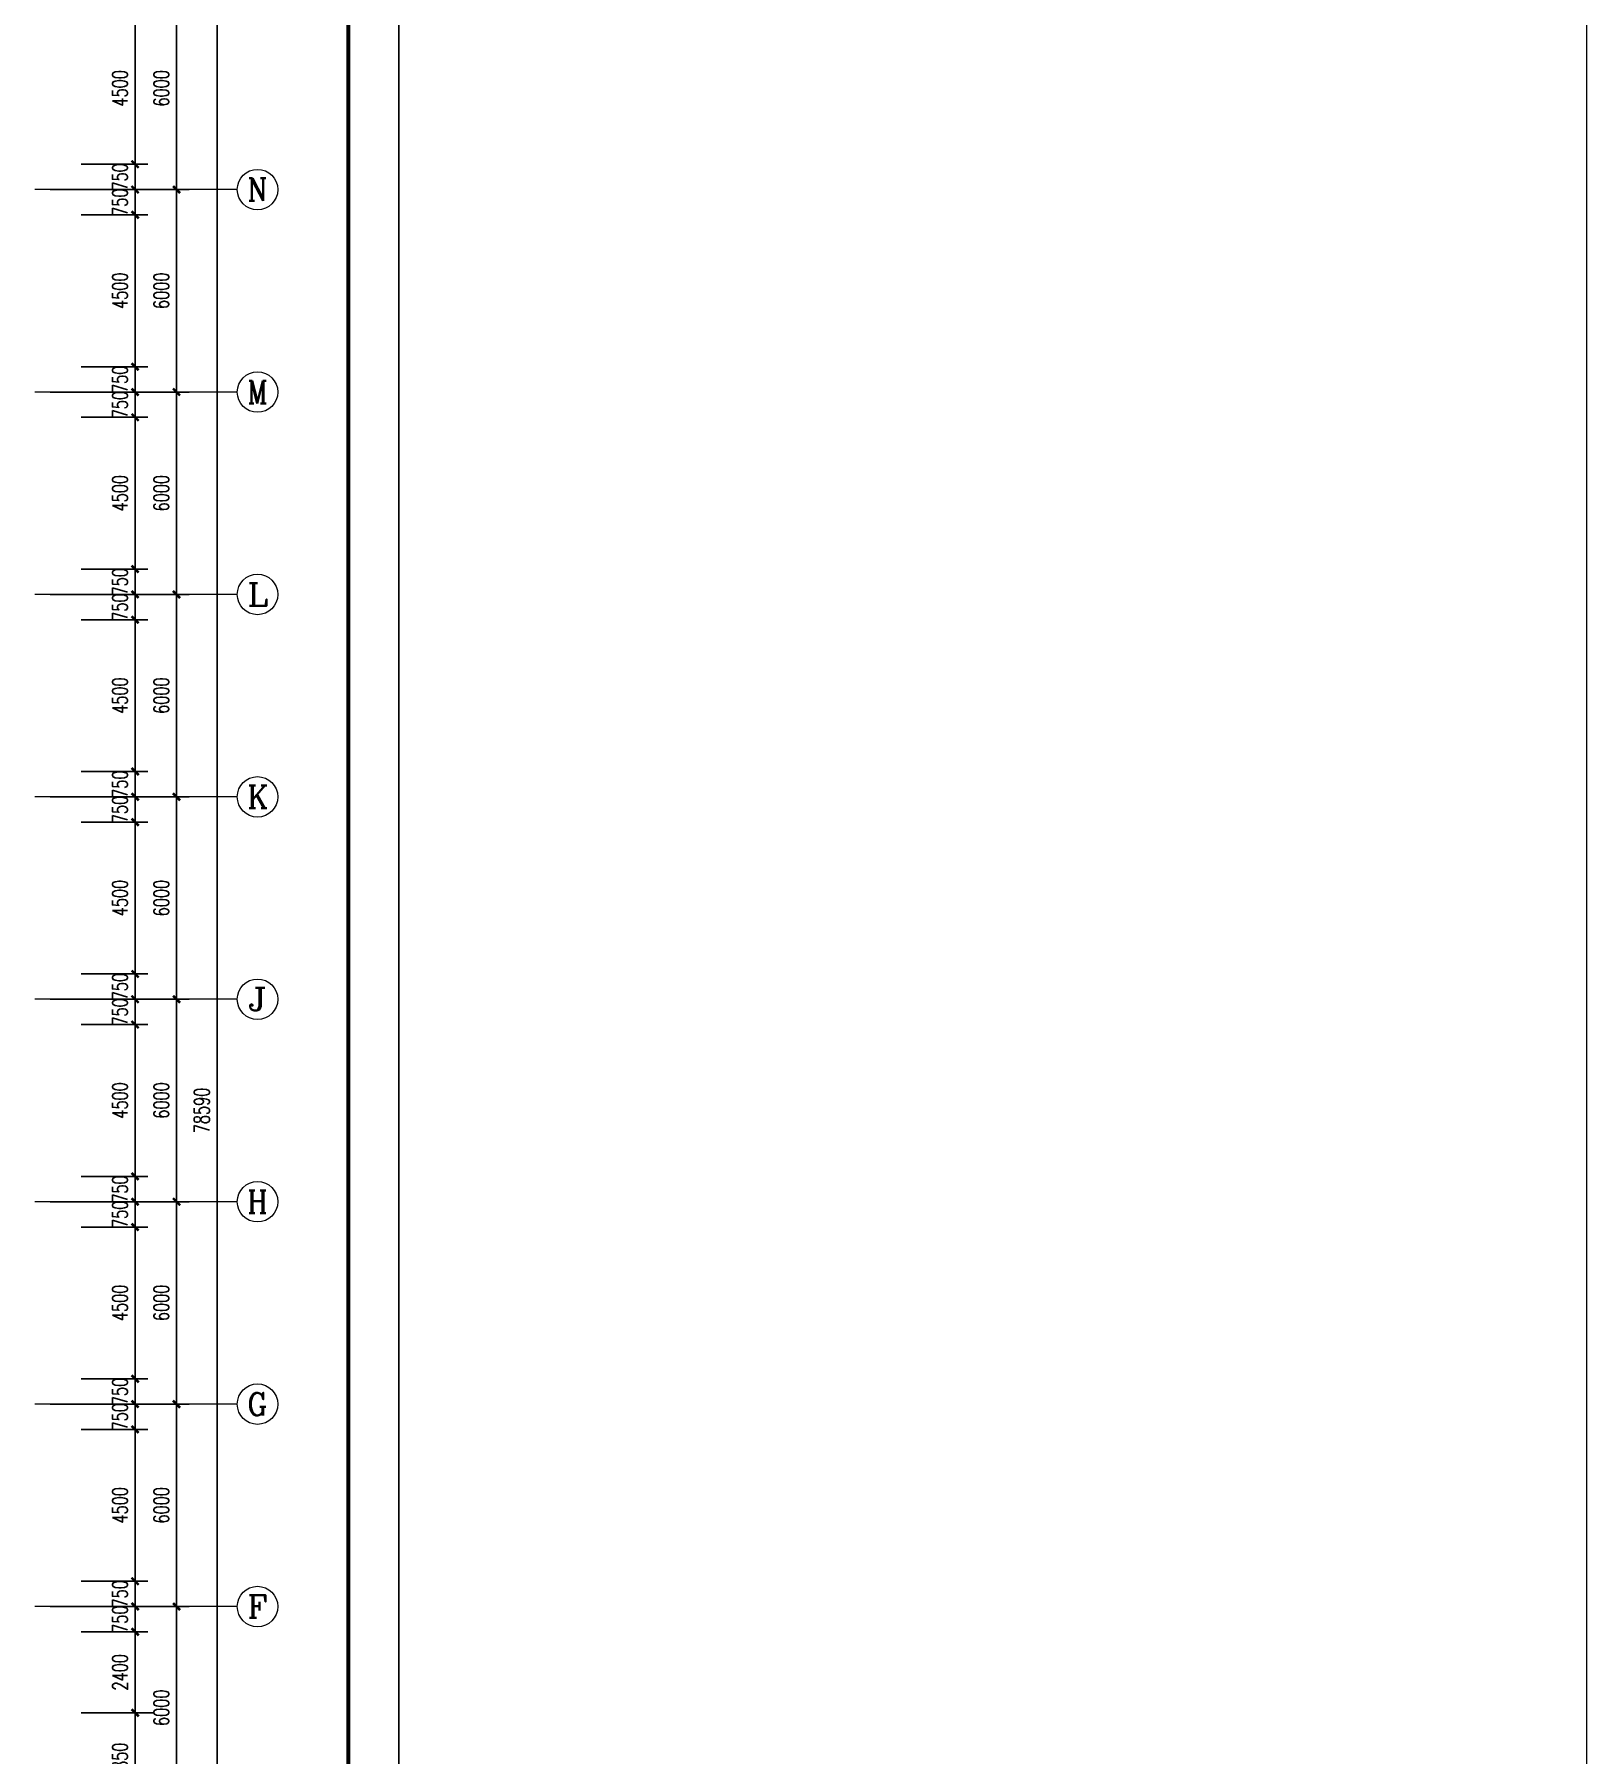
# Model space of a CAD drawing. Extents: x -220435 to 246757, y -381552 to -223577.
# Drawn here: x 200751 to 246757, y -329171 to -278183 of the extents above; entities that cross this region are included whole.
import ezdxf
from ezdxf.enums import TextEntityAlignment as Align

# ---------------------------------------------------------------- set-up
doc = ezdxf.new("R2010")
doc.units = 0
doc.header["$LTSCALE"] = 1500
doc.header["$MEASUREMENT"] = 0
doc.layers.get('0').update_dxf_attribs({"linetype": 'CONTINUOUS'})
doc.layers.get('DEFPOINTS').update_dxf_attribs({"linetype": 'CONTINUOUS'})
doc.layers.add('AXIS', color=7, linetype='CONTINUOUS')
doc.layers.add('AXIS_TEXT', color=7, linetype='CONTINUOUS')
doc.layers.add('PUB_DIM', color=7, linetype='CONTINUOUS', lineweight=0)
doc.layers.add('我的', color=7, linetype='CONTINUOUS', lineweight=0)
doc.styles.add('COMPLEX', font='COMPLEX')
doc.styles.add('DIM_FONT', font='TXT.shx', dxfattribs={"width": 0.7})
doc.dimstyles.new('DIMN150', dxfattribs={"dimscale": 1.5, "dimtxt": 300, "dimasz": 1, "dimexe": 250, "dimexo": 300, "dimgap": 150, "dimtad": 1, "dimdec": 0, "dimzin": 0, "dimdsep": 46, "dimtxsty": 'DIM_FONT', "dimblk": '_DIMX', "dimcen": 0.09, "dimclrt": 7, "dimadec": 0, "dimazin": 0, "dimtfac": 1, "dimtdec": 0, "dimtix": 1, "dimtmove": 2, "dimatfit": 3, "dimldrblk": '_DIMX', "dimfxl": 1, "dimtolj": 1, "dimtzin": 0, "dimarcsym": 0})

# ---------------------------------------------------------------- blocks, each defined once
blk = doc.blocks.new('_DIMX')
blk.add_line((-150, 0), (150, 0))
at = {"const_width": 50}
blk.add_lwpolyline([(-70, -70), (70, 70)], dxfattribs=at)
blk = doc.blocks.new('*D383')
at = {"layer": 'DEFPOINTS', "color": 0, "lineweight": 20}
for p in [(201687, -307533), (203736, -307533), (201687, -312033)]:
    blk.add_point(p, dxfattribs=at)
at = {"layer": 'PUB_DIM', "color": 0, "lineweight": -2}
for p, q in [((202137, -307533), (204111, -307533)), ((203736, -312032), (203736, -307535)), ((202137, -312033), (204111, -312033))]:
    blk.add_line(p, q, dxfattribs=at)
at = {"layer": 'PUB_DIM', "color": 0, "lineweight": -2, "xscale": 1.5, "yscale": 1.5, "zscale": 1.5}
for p, rotation in [((203736, -307533), 90), ((203736, -312033), 270)]:
    blk.add_blockref('_DIMX', p, dxfattribs=dict(at, rotation=rotation))
at = {"layer": 'PUB_DIM', "color": 7, "insert": (203286, -309783), "char_height": 450, "attachment_point": 5, "rotation": 90, "style": 'DIM_FONT'}
blk.add_mtext('\\A1;4500', dxfattribs=at)
blk = doc.blocks.new('*D387')
at = {"layer": 'DEFPOINTS', "color": 0, "lineweight": 20}
for p in [(200764, -306783), (200764, -312783), (204964, -312783)]:
    blk.add_point(p, dxfattribs=at)
at = {"layer": 'PUB_DIM', "color": 0, "lineweight": -2}
for p, q in [((201214, -306783), (205339, -306783)), ((204964, -306785), (204964, -312782)), ((201214, -312783), (205339, -312783))]:
    blk.add_line(p, q, dxfattribs=at)
at = {"layer": 'PUB_DIM', "color": 0, "lineweight": -2, "xscale": 1.5, "yscale": 1.5, "zscale": 1.5}
for p, rotation in [((204964, -306783), 90), ((204964, -312783), 270)]:
    blk.add_blockref('_DIMX', p, dxfattribs=dict(at, rotation=rotation))
at = {"layer": 'PUB_DIM', "color": 7, "insert": (204514, -309783), "char_height": 450, "attachment_point": 5, "rotation": 90, "style": 'DIM_FONT'}
blk.add_mtext('\\A1;6000', dxfattribs=at)
blk = doc.blocks.new('*D388')
at = {"layer": 'DEFPOINTS', "color": 0, "lineweight": 20}
for p in [(200764, -270783), (200764, -349373), (206164, -349373)]:
    blk.add_point(p, dxfattribs=at)
at = {"layer": 'PUB_DIM', "color": 0, "lineweight": -2}
for p, q in [((201214, -270783), (206539, -270783)), ((206164, -270785), (206164, -349372)), ((201214, -349373), (206539, -349373))]:
    blk.add_line(p, q, dxfattribs=at)
at = {"layer": 'PUB_DIM', "color": 0, "lineweight": -2, "xscale": 1.5, "yscale": 1.5, "zscale": 1.5}
for p, rotation in [((206164, -270783), 90), ((206164, -349373), 270)]:
    blk.add_blockref('_DIMX', p, dxfattribs=dict(at, rotation=rotation))
at = {"layer": 'PUB_DIM', "color": 7, "insert": (205714, -310078), "char_height": 450, "attachment_point": 5, "rotation": 90, "style": 'DIM_FONT'}
blk.add_mtext('\\A1;78590', dxfattribs=at)
blk = doc.blocks.new('*D637')
at = {"layer": 'DEFPOINTS', "color": 0, "lineweight": 20}
for p in [(201687, -312033), (203736, -312033), (201687, -312783)]:
    blk.add_point(p, dxfattribs=at)
at = {"layer": 'PUB_DIM', "color": 0, "lineweight": -2}
for p, q in [((202137, -312033), (204111, -312033)), ((203736, -312032), (203736, -312030)), ((203736, -312783), (203736, -312033)), ((202137, -312783), (204111, -312783)), ((203736, -312785), (203736, -312786))]:
    blk.add_line(p, q, dxfattribs=at)
at = {"layer": 'PUB_DIM', "color": 0, "lineweight": -2, "xscale": 1.5, "yscale": 1.5, "zscale": 1.5}
for p, rotation in [((203736, -312033), 270), ((203736, -312783), 90)]:
    blk.add_blockref('_DIMX', p, dxfattribs=dict(at, rotation=rotation))
at = {"layer": 'PUB_DIM', "color": 7, "insert": (203286, -312408), "char_height": 450, "attachment_point": 5, "rotation": 90, "style": 'DIM_FONT'}
blk.add_mtext('\\A1;750', dxfattribs=at)
blk = doc.blocks.new('*D638')
at = {"layer": 'DEFPOINTS', "color": 0, "lineweight": 20}
for p in [(201687, -318033), (203736, -318033), (201687, -318783)]:
    blk.add_point(p, dxfattribs=at)
at = {"layer": 'PUB_DIM', "color": 0, "lineweight": -2}
for p, q in [((202137, -318033), (204111, -318033)), ((203736, -318032), (203736, -318030)), ((203736, -318783), (203736, -318033)), ((202137, -318783), (204111, -318783)), ((203736, -318785), (203736, -318786))]:
    blk.add_line(p, q, dxfattribs=at)
at = {"layer": 'PUB_DIM', "color": 0, "lineweight": -2, "xscale": 1.5, "yscale": 1.5, "zscale": 1.5}
for p, rotation in [((203736, -318033), 270), ((203736, -318783), 90)]:
    blk.add_blockref('_DIMX', p, dxfattribs=dict(at, rotation=rotation))
at = {"layer": 'PUB_DIM', "color": 7, "insert": (203286, -318408), "char_height": 450, "attachment_point": 5, "rotation": 90, "style": 'DIM_FONT'}
blk.add_mtext('\\A1;750', dxfattribs=at)
blk = doc.blocks.new('*D639')
at = {"layer": 'DEFPOINTS', "color": 0, "lineweight": 20}
for p in [(201687, -324033), (203736, -324033), (201687, -324783)]:
    blk.add_point(p, dxfattribs=at)
at = {"layer": 'PUB_DIM', "color": 0, "lineweight": -2}
for p, q in [((202137, -324033), (204111, -324033)), ((203736, -324032), (203736, -324030)), ((203736, -324783), (203736, -324033)), ((202137, -324783), (204111, -324783)), ((203736, -324785), (203736, -324786))]:
    blk.add_line(p, q, dxfattribs=at)
at = {"layer": 'PUB_DIM', "color": 0, "lineweight": -2, "xscale": 1.5, "yscale": 1.5, "zscale": 1.5}
for p, rotation in [((203736, -324033), 270), ((203736, -324783), 90)]:
    blk.add_blockref('_DIMX', p, dxfattribs=dict(at, rotation=rotation))
at = {"layer": 'PUB_DIM', "color": 7, "insert": (203286, -324408), "char_height": 450, "attachment_point": 5, "rotation": 90, "style": 'DIM_FONT'}
blk.add_mtext('\\A1;750', dxfattribs=at)
blk = doc.blocks.new('*D640')
at = {"layer": 'DEFPOINTS', "color": 0, "lineweight": 20}
for p in [(201687, -312783), (203736, -312783), (201687, -313533)]:
    blk.add_point(p, dxfattribs=at)
at = {"layer": 'PUB_DIM', "color": 0, "lineweight": -2}
for p, q in [((202137, -312783), (204111, -312783)), ((203736, -312782), (203736, -312780)), ((203736, -313533), (203736, -312783)), ((202137, -313533), (204111, -313533)), ((203736, -313535), (203736, -313536))]:
    blk.add_line(p, q, dxfattribs=at)
at = {"layer": 'PUB_DIM', "color": 0, "lineweight": -2, "xscale": 1.5, "yscale": 1.5, "zscale": 1.5}
for p, rotation in [((203736, -312783), 270), ((203736, -313533), 90)]:
    blk.add_blockref('_DIMX', p, dxfattribs=dict(at, rotation=rotation))
at = {"layer": 'PUB_DIM', "color": 7, "insert": (203286, -313158), "char_height": 450, "attachment_point": 5, "rotation": 90, "style": 'DIM_FONT'}
blk.add_mtext('\\A1;750', dxfattribs=at)
blk = doc.blocks.new('*D641')
at = {"layer": 'DEFPOINTS', "color": 0, "lineweight": 20}
for p in [(201687, -313533), (203736, -313533), (201687, -318033)]:
    blk.add_point(p, dxfattribs=at)
at = {"layer": 'PUB_DIM', "color": 0, "lineweight": -2}
for p, q in [((202137, -313533), (204111, -313533)), ((203736, -318032), (203736, -313535)), ((202137, -318033), (204111, -318033))]:
    blk.add_line(p, q, dxfattribs=at)
at = {"layer": 'PUB_DIM', "color": 0, "lineweight": -2, "xscale": 1.5, "yscale": 1.5, "zscale": 1.5}
for p, rotation in [((203736, -313533), 90), ((203736, -318033), 270)]:
    blk.add_blockref('_DIMX', p, dxfattribs=dict(at, rotation=rotation))
at = {"layer": 'PUB_DIM', "color": 7, "insert": (203286, -315783), "char_height": 450, "attachment_point": 5, "rotation": 90, "style": 'DIM_FONT'}
blk.add_mtext('\\A1;4500', dxfattribs=at)
blk = doc.blocks.new('*D642')
at = {"layer": 'DEFPOINTS', "color": 0, "lineweight": 20}
for p in [(201687, -318783), (203736, -318783), (201687, -319533)]:
    blk.add_point(p, dxfattribs=at)
at = {"layer": 'PUB_DIM', "color": 0, "lineweight": -2}
for p, q in [((202137, -318783), (204111, -318783)), ((203736, -318782), (203736, -318780)), ((203736, -319533), (203736, -318783)), ((202137, -319533), (204111, -319533)), ((203736, -319535), (203736, -319536))]:
    blk.add_line(p, q, dxfattribs=at)
at = {"layer": 'PUB_DIM', "color": 0, "lineweight": -2, "xscale": 1.5, "yscale": 1.5, "zscale": 1.5}
for p, rotation in [((203736, -318783), 270), ((203736, -319533), 90)]:
    blk.add_blockref('_DIMX', p, dxfattribs=dict(at, rotation=rotation))
at = {"layer": 'PUB_DIM', "color": 7, "insert": (203286, -319158), "char_height": 450, "attachment_point": 5, "rotation": 90, "style": 'DIM_FONT'}
blk.add_mtext('\\A1;750', dxfattribs=at)
blk = doc.blocks.new('*D643')
at = {"layer": 'DEFPOINTS', "color": 0, "lineweight": 20}
for p in [(201687, -319533), (203736, -319533), (201687, -324033)]:
    blk.add_point(p, dxfattribs=at)
at = {"layer": 'PUB_DIM', "color": 0, "lineweight": -2}
for p, q in [((202137, -319533), (204111, -319533)), ((203736, -324032), (203736, -319535)), ((202137, -324033), (204111, -324033))]:
    blk.add_line(p, q, dxfattribs=at)
at = {"layer": 'PUB_DIM', "color": 0, "lineweight": -2, "xscale": 1.5, "yscale": 1.5, "zscale": 1.5}
for p, rotation in [((203736, -319533), 90), ((203736, -324033), 270)]:
    blk.add_blockref('_DIMX', p, dxfattribs=dict(at, rotation=rotation))
at = {"layer": 'PUB_DIM', "color": 7, "insert": (203286, -321783), "char_height": 450, "attachment_point": 5, "rotation": 90, "style": 'DIM_FONT'}
blk.add_mtext('\\A1;4500', dxfattribs=at)
blk = doc.blocks.new('*D644')
at = {"layer": 'DEFPOINTS', "color": 0, "lineweight": 20}
for p in [(201687, -324783), (203736, -324783), (201687, -325533)]:
    blk.add_point(p, dxfattribs=at)
at = {"layer": 'PUB_DIM', "color": 0, "lineweight": -2}
for p, q in [((202137, -324783), (204111, -324783)), ((203736, -324782), (203736, -324780)), ((203736, -325533), (203736, -324783)), ((202137, -325533), (204111, -325533)), ((203736, -325535), (203736, -325536))]:
    blk.add_line(p, q, dxfattribs=at)
at = {"layer": 'PUB_DIM', "color": 0, "lineweight": -2, "xscale": 1.5, "yscale": 1.5, "zscale": 1.5}
for p, rotation in [((203736, -324783), 270), ((203736, -325533), 90)]:
    blk.add_blockref('_DIMX', p, dxfattribs=dict(at, rotation=rotation))
at = {"layer": 'PUB_DIM', "color": 7, "insert": (203286, -325158), "char_height": 450, "attachment_point": 5, "rotation": 90, "style": 'DIM_FONT'}
blk.add_mtext('\\A1;750', dxfattribs=at)
blk = doc.blocks.new('*D645')
at = {"layer": 'DEFPOINTS', "color": 0, "lineweight": 20}
for p in [(201687, -325533), (203736, -325533), (201687, -327933)]:
    blk.add_point(p, dxfattribs=at)
at = {"layer": 'PUB_DIM', "color": 0, "lineweight": -2}
for p, q in [((202137, -325533), (204111, -325533)), ((203736, -327932), (203736, -325535)), ((202137, -327933), (204111, -327933))]:
    blk.add_line(p, q, dxfattribs=at)
at = {"layer": 'PUB_DIM', "color": 0, "lineweight": -2, "xscale": 1.5, "yscale": 1.5, "zscale": 1.5}
for p, rotation in [((203736, -325533), 90), ((203736, -327933), 270)]:
    blk.add_blockref('_DIMX', p, dxfattribs=dict(at, rotation=rotation))
at = {"layer": 'PUB_DIM', "color": 7, "insert": (203286, -326733), "char_height": 450, "attachment_point": 5, "rotation": 90, "style": 'DIM_FONT'}
blk.add_mtext('\\A1;2400', dxfattribs=at)
blk = doc.blocks.new('*D650')
at = {"layer": 'DEFPOINTS', "color": 0, "lineweight": 20}
for p in [(200764, -318783), (200764, -324783), (204964, -324783)]:
    blk.add_point(p, dxfattribs=at)
at = {"layer": 'PUB_DIM', "color": 0, "lineweight": -2}
for p, q in [((201214, -318783), (205339, -318783)), ((204964, -318785), (204964, -324782)), ((201214, -324783), (205339, -324783))]:
    blk.add_line(p, q, dxfattribs=at)
at = {"layer": 'PUB_DIM', "color": 0, "lineweight": -2, "xscale": 1.5, "yscale": 1.5, "zscale": 1.5}
for p, rotation in [((204964, -318783), 90), ((204964, -324783), 270)]:
    blk.add_blockref('_DIMX', p, dxfattribs=dict(at, rotation=rotation))
at = {"layer": 'PUB_DIM', "color": 7, "insert": (204514, -321783), "char_height": 450, "attachment_point": 5, "rotation": 90, "style": 'DIM_FONT'}
blk.add_mtext('\\A1;6000', dxfattribs=at)
blk = doc.blocks.new('*D651')
at = {"layer": 'DEFPOINTS', "color": 0, "lineweight": 20}
for p in [(200764, -312783), (200764, -318783), (204964, -318783)]:
    blk.add_point(p, dxfattribs=at)
at = {"layer": 'PUB_DIM', "color": 0, "lineweight": -2}
for p, q in [((201214, -312783), (205339, -312783)), ((204964, -312785), (204964, -318782)), ((201214, -318783), (205339, -318783))]:
    blk.add_line(p, q, dxfattribs=at)
at = {"layer": 'PUB_DIM', "color": 0, "lineweight": -2, "xscale": 1.5, "yscale": 1.5, "zscale": 1.5}
for p, rotation in [((204964, -312783), 90), ((204964, -318783), 270)]:
    blk.add_blockref('_DIMX', p, dxfattribs=dict(at, rotation=rotation))
at = {"layer": 'PUB_DIM', "color": 7, "insert": (204514, -315783), "char_height": 450, "attachment_point": 5, "rotation": 90, "style": 'DIM_FONT'}
blk.add_mtext('\\A1;6000', dxfattribs=at)
blk = doc.blocks.new('*D657')
at = {"layer": 'DEFPOINTS', "color": 0, "lineweight": 20}
for p in [(200764, -324783), (200764, -330783), (204964, -330783)]:
    blk.add_point(p, dxfattribs=at)
at = {"layer": 'PUB_DIM', "color": 0, "lineweight": -2}
for p, q in [((201214, -324783), (205339, -324783)), ((204964, -324785), (204964, -330782)), ((201214, -330783), (205339, -330783))]:
    blk.add_line(p, q, dxfattribs=at)
at = {"layer": 'PUB_DIM', "color": 0, "lineweight": -2, "xscale": 1.5, "yscale": 1.5, "zscale": 1.5}
for p, rotation in [((204964, -324783), 90), ((204964, -330783), 270)]:
    blk.add_blockref('_DIMX', p, dxfattribs=dict(at, rotation=rotation))
at = {"layer": 'PUB_DIM', "color": 7, "insert": (204514, -327783), "char_height": 450, "attachment_point": 5, "rotation": 90, "style": 'DIM_FONT'}
blk.add_mtext('\\A1;6000', dxfattribs=at)
blk = doc.blocks.new('*D658')
at = {"layer": 'DEFPOINTS', "color": 0, "lineweight": 20}
for p in [(204736, -327932), (203736, -330782), (204736, -330782)]:
    blk.add_point(p, dxfattribs=at)
at = {"layer": 'PUB_DIM', "color": 0, "lineweight": -2}
for p, q in [((204286, -327932), (203361, -327932)), ((203736, -327933), (203736, -330780)), ((204286, -330782), (203361, -330782))]:
    blk.add_line(p, q, dxfattribs=at)
at = {"layer": 'PUB_DIM', "color": 0, "lineweight": -2, "xscale": 1.5, "yscale": 1.5, "zscale": 1.5}
for p, rotation in [((203736, -327932), 90), ((203736, -330782), 270)]:
    blk.add_blockref('_DIMX', p, dxfattribs=dict(at, rotation=rotation))
at = {"layer": 'PUB_DIM', "color": 7, "insert": (203286, -329357), "char_height": 450, "attachment_point": 5, "rotation": 90, "style": 'DIM_FONT'}
blk.add_mtext('\\A1;2850', dxfattribs=at)
blk = doc.blocks.new('_AXISO')
blk.add_circle((0, 0), 0.5)
at = {"layer": 'AXIS_TEXT', "style": 'COMPLEX', "width": 1.041667}
blk.add_attdef('A', text='', height=0.56, dxfattribs=at).set_placement((-0.25, -0.28), (0.25, -0.28), align=Align.FIT)
blk = doc.blocks.new('*D745')
at = {"layer": 'DEFPOINTS', "color": 0, "lineweight": 20}
for p in [(201687, -282033), (203736, -282033), (201687, -282783)]:
    blk.add_point(p, dxfattribs=at)
at = {"layer": 'PUB_DIM', "color": 0, "lineweight": -2}
for p, q in [((202137, -282033), (204111, -282033)), ((203736, -282032), (203736, -282030)), ((203736, -282783), (203736, -282033)), ((202137, -282783), (204111, -282783)), ((203736, -282785), (203736, -282786))]:
    blk.add_line(p, q, dxfattribs=at)
at = {"layer": 'PUB_DIM', "color": 0, "lineweight": -2, "xscale": 1.5, "yscale": 1.5, "zscale": 1.5}
for p, rotation in [((203736, -282033), 270), ((203736, -282783), 90)]:
    blk.add_blockref('_DIMX', p, dxfattribs=dict(at, rotation=rotation))
at = {"layer": 'PUB_DIM', "color": 7, "insert": (203286, -282408), "char_height": 450, "attachment_point": 5, "rotation": 90, "style": 'DIM_FONT'}
blk.add_mtext('\\A1;750', dxfattribs=at)
blk = doc.blocks.new('*D746')
at = {"layer": 'DEFPOINTS', "color": 0, "lineweight": 20}
for p in [(201687, -288033), (203736, -288033), (201687, -288783)]:
    blk.add_point(p, dxfattribs=at)
at = {"layer": 'PUB_DIM', "color": 0, "lineweight": -2}
for p, q in [((202137, -288033), (204111, -288033)), ((203736, -288032), (203736, -288030)), ((203736, -288783), (203736, -288033)), ((202137, -288783), (204111, -288783)), ((203736, -288785), (203736, -288786))]:
    blk.add_line(p, q, dxfattribs=at)
at = {"layer": 'PUB_DIM', "color": 0, "lineweight": -2, "xscale": 1.5, "yscale": 1.5, "zscale": 1.5}
for p, rotation in [((203736, -288033), 270), ((203736, -288783), 90)]:
    blk.add_blockref('_DIMX', p, dxfattribs=dict(at, rotation=rotation))
at = {"layer": 'PUB_DIM', "color": 7, "insert": (203286, -288408), "char_height": 450, "attachment_point": 5, "rotation": 90, "style": 'DIM_FONT'}
blk.add_mtext('\\A1;750', dxfattribs=at)
blk = doc.blocks.new('*D747')
at = {"layer": 'DEFPOINTS', "color": 0, "lineweight": 20}
for p in [(201687, -294033), (203736, -294033), (201687, -294783)]:
    blk.add_point(p, dxfattribs=at)
at = {"layer": 'PUB_DIM', "color": 0, "lineweight": -2}
for p, q in [((202137, -294033), (204111, -294033)), ((203736, -294032), (203736, -294030)), ((203736, -294783), (203736, -294033)), ((202137, -294783), (204111, -294783)), ((203736, -294785), (203736, -294786))]:
    blk.add_line(p, q, dxfattribs=at)
at = {"layer": 'PUB_DIM', "color": 0, "lineweight": -2, "xscale": 1.5, "yscale": 1.5, "zscale": 1.5}
for p, rotation in [((203736, -294033), 270), ((203736, -294783), 90)]:
    blk.add_blockref('_DIMX', p, dxfattribs=dict(at, rotation=rotation))
at = {"layer": 'PUB_DIM', "color": 7, "insert": (203286, -294408), "char_height": 450, "attachment_point": 5, "rotation": 90, "style": 'DIM_FONT'}
blk.add_mtext('\\A1;750', dxfattribs=at)
blk = doc.blocks.new('*D748')
at = {"layer": 'DEFPOINTS', "color": 0, "lineweight": 20}
for p in [(201687, -300033), (203736, -300033), (201687, -300783)]:
    blk.add_point(p, dxfattribs=at)
at = {"layer": 'PUB_DIM', "color": 0, "lineweight": -2}
for p, q in [((202137, -300033), (204111, -300033)), ((203736, -300032), (203736, -300030)), ((203736, -300783), (203736, -300033)), ((202137, -300783), (204111, -300783)), ((203736, -300785), (203736, -300786))]:
    blk.add_line(p, q, dxfattribs=at)
at = {"layer": 'PUB_DIM', "color": 0, "lineweight": -2, "xscale": 1.5, "yscale": 1.5, "zscale": 1.5}
for p, rotation in [((203736, -300033), 270), ((203736, -300783), 90)]:
    blk.add_blockref('_DIMX', p, dxfattribs=dict(at, rotation=rotation))
at = {"layer": 'PUB_DIM', "color": 7, "insert": (203286, -300408), "char_height": 450, "attachment_point": 5, "rotation": 90, "style": 'DIM_FONT'}
blk.add_mtext('\\A1;750', dxfattribs=at)
blk = doc.blocks.new('*D749')
at = {"layer": 'DEFPOINTS', "color": 0, "lineweight": 20}
for p in [(201687, -306033), (203736, -306033), (201687, -306783)]:
    blk.add_point(p, dxfattribs=at)
at = {"layer": 'PUB_DIM', "color": 0, "lineweight": -2}
for p, q in [((202137, -306033), (204111, -306033)), ((203736, -306032), (203736, -306030)), ((203736, -306783), (203736, -306033)), ((202137, -306783), (204111, -306783)), ((203736, -306785), (203736, -306786))]:
    blk.add_line(p, q, dxfattribs=at)
at = {"layer": 'PUB_DIM', "color": 0, "lineweight": -2, "xscale": 1.5, "yscale": 1.5, "zscale": 1.5}
for p, rotation in [((203736, -306033), 270), ((203736, -306783), 90)]:
    blk.add_blockref('_DIMX', p, dxfattribs=dict(at, rotation=rotation))
at = {"layer": 'PUB_DIM', "color": 7, "insert": (203286, -306408), "char_height": 450, "attachment_point": 5, "rotation": 90, "style": 'DIM_FONT'}
blk.add_mtext('\\A1;750', dxfattribs=at)
blk = doc.blocks.new('*D752')
at = {"layer": 'DEFPOINTS', "color": 0, "lineweight": 20}
for p in [(201687, -277533), (203736, -277533), (201687, -282033)]:
    blk.add_point(p, dxfattribs=at)
at = {"layer": 'PUB_DIM', "color": 0, "lineweight": -2}
for p, q in [((202137, -277533), (204111, -277533)), ((203736, -282032), (203736, -277535)), ((202137, -282033), (204111, -282033))]:
    blk.add_line(p, q, dxfattribs=at)
at = {"layer": 'PUB_DIM', "color": 0, "lineweight": -2, "xscale": 1.5, "yscale": 1.5, "zscale": 1.5}
for p, rotation in [((203736, -277533), 90), ((203736, -282033), 270)]:
    blk.add_blockref('_DIMX', p, dxfattribs=dict(at, rotation=rotation))
at = {"layer": 'PUB_DIM', "color": 7, "insert": (203286, -279783), "char_height": 450, "attachment_point": 5, "rotation": 90, "style": 'DIM_FONT'}
blk.add_mtext('\\A1;4500', dxfattribs=at)
blk = doc.blocks.new('*D753')
at = {"layer": 'DEFPOINTS', "color": 0, "lineweight": 20}
for p in [(201687, -282783), (203736, -282783), (201687, -283533)]:
    blk.add_point(p, dxfattribs=at)
at = {"layer": 'PUB_DIM', "color": 0, "lineweight": -2}
for p, q in [((202137, -282783), (204111, -282783)), ((203736, -282782), (203736, -282780)), ((203736, -283533), (203736, -282783)), ((202137, -283533), (204111, -283533)), ((203736, -283535), (203736, -283536))]:
    blk.add_line(p, q, dxfattribs=at)
at = {"layer": 'PUB_DIM', "color": 0, "lineweight": -2, "xscale": 1.5, "yscale": 1.5, "zscale": 1.5}
for p, rotation in [((203736, -282783), 270), ((203736, -283533), 90)]:
    blk.add_blockref('_DIMX', p, dxfattribs=dict(at, rotation=rotation))
at = {"layer": 'PUB_DIM', "color": 7, "insert": (203286, -283158), "char_height": 450, "attachment_point": 5, "rotation": 90, "style": 'DIM_FONT'}
blk.add_mtext('\\A1;750', dxfattribs=at)
blk = doc.blocks.new('*D754')
at = {"layer": 'DEFPOINTS', "color": 0, "lineweight": 20}
for p in [(201687, -283533), (203736, -283533), (201687, -288033)]:
    blk.add_point(p, dxfattribs=at)
at = {"layer": 'PUB_DIM', "color": 0, "lineweight": -2}
for p, q in [((202137, -283533), (204111, -283533)), ((203736, -288032), (203736, -283535)), ((202137, -288033), (204111, -288033))]:
    blk.add_line(p, q, dxfattribs=at)
at = {"layer": 'PUB_DIM', "color": 0, "lineweight": -2, "xscale": 1.5, "yscale": 1.5, "zscale": 1.5}
for p, rotation in [((203736, -283533), 90), ((203736, -288033), 270)]:
    blk.add_blockref('_DIMX', p, dxfattribs=dict(at, rotation=rotation))
at = {"layer": 'PUB_DIM', "color": 7, "insert": (203286, -285783), "char_height": 450, "attachment_point": 5, "rotation": 90, "style": 'DIM_FONT'}
blk.add_mtext('\\A1;4500', dxfattribs=at)
blk = doc.blocks.new('*D755')
at = {"layer": 'DEFPOINTS', "color": 0, "lineweight": 20}
for p in [(201687, -288783), (203736, -288783), (201687, -289533)]:
    blk.add_point(p, dxfattribs=at)
at = {"layer": 'PUB_DIM', "color": 0, "lineweight": -2}
for p, q in [((202137, -288783), (204111, -288783)), ((203736, -288782), (203736, -288780)), ((203736, -289533), (203736, -288783)), ((202137, -289533), (204111, -289533)), ((203736, -289535), (203736, -289536))]:
    blk.add_line(p, q, dxfattribs=at)
at = {"layer": 'PUB_DIM', "color": 0, "lineweight": -2, "xscale": 1.5, "yscale": 1.5, "zscale": 1.5}
for p, rotation in [((203736, -288783), 270), ((203736, -289533), 90)]:
    blk.add_blockref('_DIMX', p, dxfattribs=dict(at, rotation=rotation))
at = {"layer": 'PUB_DIM', "color": 7, "insert": (203286, -289158), "char_height": 450, "attachment_point": 5, "rotation": 90, "style": 'DIM_FONT'}
blk.add_mtext('\\A1;750', dxfattribs=at)
blk = doc.blocks.new('*D756')
at = {"layer": 'DEFPOINTS', "color": 0, "lineweight": 20}
for p in [(201687, -289533), (203736, -289533), (201687, -294033)]:
    blk.add_point(p, dxfattribs=at)
at = {"layer": 'PUB_DIM', "color": 0, "lineweight": -2}
for p, q in [((202137, -289533), (204111, -289533)), ((203736, -294032), (203736, -289535)), ((202137, -294033), (204111, -294033))]:
    blk.add_line(p, q, dxfattribs=at)
at = {"layer": 'PUB_DIM', "color": 0, "lineweight": -2, "xscale": 1.5, "yscale": 1.5, "zscale": 1.5}
for p, rotation in [((203736, -289533), 90), ((203736, -294033), 270)]:
    blk.add_blockref('_DIMX', p, dxfattribs=dict(at, rotation=rotation))
at = {"layer": 'PUB_DIM', "color": 7, "insert": (203286, -291783), "char_height": 450, "attachment_point": 5, "rotation": 90, "style": 'DIM_FONT'}
blk.add_mtext('\\A1;4500', dxfattribs=at)
blk = doc.blocks.new('*D757')
at = {"layer": 'DEFPOINTS', "color": 0, "lineweight": 20}
for p in [(201687, -294783), (203736, -294783), (201687, -295533)]:
    blk.add_point(p, dxfattribs=at)
at = {"layer": 'PUB_DIM', "color": 0, "lineweight": -2}
for p, q in [((202137, -294783), (204111, -294783)), ((203736, -294782), (203736, -294780)), ((203736, -295533), (203736, -294783)), ((202137, -295533), (204111, -295533)), ((203736, -295535), (203736, -295536))]:
    blk.add_line(p, q, dxfattribs=at)
at = {"layer": 'PUB_DIM', "color": 0, "lineweight": -2, "xscale": 1.5, "yscale": 1.5, "zscale": 1.5}
for p, rotation in [((203736, -294783), 270), ((203736, -295533), 90)]:
    blk.add_blockref('_DIMX', p, dxfattribs=dict(at, rotation=rotation))
at = {"layer": 'PUB_DIM', "color": 7, "insert": (203286, -295158), "char_height": 450, "attachment_point": 5, "rotation": 90, "style": 'DIM_FONT'}
blk.add_mtext('\\A1;750', dxfattribs=at)
blk = doc.blocks.new('*D758')
at = {"layer": 'DEFPOINTS', "color": 0, "lineweight": 20}
for p in [(201687, -295533), (203736, -295533), (201687, -300033)]:
    blk.add_point(p, dxfattribs=at)
at = {"layer": 'PUB_DIM', "color": 0, "lineweight": -2}
for p, q in [((202137, -295533), (204111, -295533)), ((203736, -300032), (203736, -295535)), ((202137, -300033), (204111, -300033))]:
    blk.add_line(p, q, dxfattribs=at)
at = {"layer": 'PUB_DIM', "color": 0, "lineweight": -2, "xscale": 1.5, "yscale": 1.5, "zscale": 1.5}
for p, rotation in [((203736, -295533), 90), ((203736, -300033), 270)]:
    blk.add_blockref('_DIMX', p, dxfattribs=dict(at, rotation=rotation))
at = {"layer": 'PUB_DIM', "color": 7, "insert": (203286, -297783), "char_height": 450, "attachment_point": 5, "rotation": 90, "style": 'DIM_FONT'}
blk.add_mtext('\\A1;4500', dxfattribs=at)
blk = doc.blocks.new('*D759')
at = {"layer": 'DEFPOINTS', "color": 0, "lineweight": 20}
for p in [(201687, -300783), (203736, -300783), (201687, -301533)]:
    blk.add_point(p, dxfattribs=at)
at = {"layer": 'PUB_DIM', "color": 0, "lineweight": -2}
for p, q in [((202137, -300783), (204111, -300783)), ((203736, -300782), (203736, -300780)), ((203736, -301533), (203736, -300783)), ((202137, -301533), (204111, -301533)), ((203736, -301535), (203736, -301536))]:
    blk.add_line(p, q, dxfattribs=at)
at = {"layer": 'PUB_DIM', "color": 0, "lineweight": -2, "xscale": 1.5, "yscale": 1.5, "zscale": 1.5}
for p, rotation in [((203736, -300783), 270), ((203736, -301533), 90)]:
    blk.add_blockref('_DIMX', p, dxfattribs=dict(at, rotation=rotation))
at = {"layer": 'PUB_DIM', "color": 7, "insert": (203286, -301158), "char_height": 450, "attachment_point": 5, "rotation": 90, "style": 'DIM_FONT'}
blk.add_mtext('\\A1;750', dxfattribs=at)
blk = doc.blocks.new('*D760')
at = {"layer": 'DEFPOINTS', "color": 0, "lineweight": 20}
for p in [(201687, -301533), (203736, -301533), (201687, -306033)]:
    blk.add_point(p, dxfattribs=at)
at = {"layer": 'PUB_DIM', "color": 0, "lineweight": -2}
for p, q in [((202137, -301533), (204111, -301533)), ((203736, -306032), (203736, -301535)), ((202137, -306033), (204111, -306033))]:
    blk.add_line(p, q, dxfattribs=at)
at = {"layer": 'PUB_DIM', "color": 0, "lineweight": -2, "xscale": 1.5, "yscale": 1.5, "zscale": 1.5}
for p, rotation in [((203736, -301533), 90), ((203736, -306033), 270)]:
    blk.add_blockref('_DIMX', p, dxfattribs=dict(at, rotation=rotation))
at = {"layer": 'PUB_DIM', "color": 7, "insert": (203286, -303783), "char_height": 450, "attachment_point": 5, "rotation": 90, "style": 'DIM_FONT'}
blk.add_mtext('\\A1;4500', dxfattribs=at)
blk = doc.blocks.new('*D761')
at = {"layer": 'DEFPOINTS', "color": 0, "lineweight": 20}
for p in [(201687, -306783), (203736, -306783), (201687, -307533)]:
    blk.add_point(p, dxfattribs=at)
at = {"layer": 'PUB_DIM', "color": 0, "lineweight": -2}
for p, q in [((202137, -306783), (204111, -306783)), ((203736, -306782), (203736, -306780)), ((203736, -307533), (203736, -306783)), ((202137, -307533), (204111, -307533)), ((203736, -307535), (203736, -307536))]:
    blk.add_line(p, q, dxfattribs=at)
at = {"layer": 'PUB_DIM', "color": 0, "lineweight": -2, "xscale": 1.5, "yscale": 1.5, "zscale": 1.5}
for p, rotation in [((203736, -306783), 270), ((203736, -307533), 90)]:
    blk.add_blockref('_DIMX', p, dxfattribs=dict(at, rotation=rotation))
at = {"layer": 'PUB_DIM', "color": 7, "insert": (203286, -307158), "char_height": 450, "attachment_point": 5, "rotation": 90, "style": 'DIM_FONT'}
blk.add_mtext('\\A1;750', dxfattribs=at)
blk = doc.blocks.new('*D762')
at = {"layer": 'DEFPOINTS', "color": 0, "lineweight": 20}
for p in [(200764, -276783), (200764, -282783), (204964, -282783)]:
    blk.add_point(p, dxfattribs=at)
at = {"layer": 'PUB_DIM', "color": 0, "lineweight": -2}
for p, q in [((201214, -276783), (205339, -276783)), ((204964, -276785), (204964, -282782)), ((201214, -282783), (205339, -282783))]:
    blk.add_line(p, q, dxfattribs=at)
at = {"layer": 'PUB_DIM', "color": 0, "lineweight": -2, "xscale": 1.5, "yscale": 1.5, "zscale": 1.5}
for p, rotation in [((204964, -276783), 90), ((204964, -282783), 270)]:
    blk.add_blockref('_DIMX', p, dxfattribs=dict(at, rotation=rotation))
at = {"layer": 'PUB_DIM', "color": 7, "insert": (204514, -279783), "char_height": 450, "attachment_point": 5, "rotation": 90, "style": 'DIM_FONT'}
blk.add_mtext('\\A1;6000', dxfattribs=at)
blk = doc.blocks.new('*D763')
at = {"layer": 'DEFPOINTS', "color": 0, "lineweight": 20}
for p in [(200764, -294783), (200764, -300783), (204964, -300783)]:
    blk.add_point(p, dxfattribs=at)
at = {"layer": 'PUB_DIM', "color": 0, "lineweight": -2}
for p, q in [((201214, -294783), (205339, -294783)), ((204964, -294785), (204964, -300782)), ((201214, -300783), (205339, -300783))]:
    blk.add_line(p, q, dxfattribs=at)
at = {"layer": 'PUB_DIM', "color": 0, "lineweight": -2, "xscale": 1.5, "yscale": 1.5, "zscale": 1.5}
for p, rotation in [((204964, -294783), 90), ((204964, -300783), 270)]:
    blk.add_blockref('_DIMX', p, dxfattribs=dict(at, rotation=rotation))
at = {"layer": 'PUB_DIM', "color": 7, "insert": (204514, -297783), "char_height": 450, "attachment_point": 5, "rotation": 90, "style": 'DIM_FONT'}
blk.add_mtext('\\A1;6000', dxfattribs=at)
blk = doc.blocks.new('*D764')
at = {"layer": 'DEFPOINTS', "color": 0, "lineweight": 20}
for p in [(200764, -288783), (200764, -294783), (204964, -294783)]:
    blk.add_point(p, dxfattribs=at)
at = {"layer": 'PUB_DIM', "color": 0, "lineweight": -2}
for p, q in [((201214, -288783), (205339, -288783)), ((204964, -288785), (204964, -294782)), ((201214, -294783), (205339, -294783))]:
    blk.add_line(p, q, dxfattribs=at)
at = {"layer": 'PUB_DIM', "color": 0, "lineweight": -2, "xscale": 1.5, "yscale": 1.5, "zscale": 1.5}
for p, rotation in [((204964, -288783), 90), ((204964, -294783), 270)]:
    blk.add_blockref('_DIMX', p, dxfattribs=dict(at, rotation=rotation))
at = {"layer": 'PUB_DIM', "color": 7, "insert": (204514, -291783), "char_height": 450, "attachment_point": 5, "rotation": 90, "style": 'DIM_FONT'}
blk.add_mtext('\\A1;6000', dxfattribs=at)
blk = doc.blocks.new('*D765')
at = {"layer": 'DEFPOINTS', "color": 0, "lineweight": 20}
for p in [(200764, -282783), (200764, -288783), (204964, -288783)]:
    blk.add_point(p, dxfattribs=at)
at = {"layer": 'PUB_DIM', "color": 0, "lineweight": -2}
for p, q in [((201214, -282783), (205339, -282783)), ((204964, -282785), (204964, -288782)), ((201214, -288783), (205339, -288783))]:
    blk.add_line(p, q, dxfattribs=at)
at = {"layer": 'PUB_DIM', "color": 0, "lineweight": -2, "xscale": 1.5, "yscale": 1.5, "zscale": 1.5}
for p, rotation in [((204964, -282783), 90), ((204964, -288783), 270)]:
    blk.add_blockref('_DIMX', p, dxfattribs=dict(at, rotation=rotation))
at = {"layer": 'PUB_DIM', "color": 7, "insert": (204514, -285783), "char_height": 450, "attachment_point": 5, "rotation": 90, "style": 'DIM_FONT'}
blk.add_mtext('\\A1;6000', dxfattribs=at)
blk = doc.blocks.new('*D766')
at = {"layer": 'DEFPOINTS', "color": 0, "lineweight": 20}
for p in [(200764, -300783), (200764, -306783), (204964, -306783)]:
    blk.add_point(p, dxfattribs=at)
at = {"layer": 'PUB_DIM', "color": 0, "lineweight": -2}
for p, q in [((201214, -300783), (205339, -300783)), ((204964, -300785), (204964, -306782)), ((201214, -306783), (205339, -306783))]:
    blk.add_line(p, q, dxfattribs=at)
at = {"layer": 'PUB_DIM', "color": 0, "lineweight": -2, "xscale": 1.5, "yscale": 1.5, "zscale": 1.5}
for p, rotation in [((204964, -300783), 90), ((204964, -306783), 270)]:
    blk.add_blockref('_DIMX', p, dxfattribs=dict(at, rotation=rotation))
at = {"layer": 'PUB_DIM', "color": 7, "insert": (204514, -303783), "char_height": 450, "attachment_point": 5, "rotation": 90, "style": 'DIM_FONT'}
blk.add_mtext('\\A1;6000', dxfattribs=at)

msp = doc.modelspace()

# ---------------------------------------------------------------- linework, layer by layer
at = {"layer": 'AXIS', "color": 250}
msp.add_lwpolyline([(211554.8, -253559.3), (124714.7, -253559.3), (124714.7, -370748.3), (211554.8, -370748.3)], close=True, dxfattribs=at)
at = {"layer": 'AXIS', "color": 0, "const_width": 120.2}
msp.add_lwpolyline([(210052.3, -255061.7), (126217.1, -255061.7), (126217.1, -369245.9), (210052.3, -369245.9)], close=True, dxfattribs=at)
at = {"layer": 'PUB_DIM'}
for p, q in [((206763.6, -282783.4), (200763.6, -282783.4)), ((206763.6, -288783.4), (200763.6, -288783.4)), ((206763.6, -294783.4), (200763.6, -294783.4)), ((206763.6, -300783.4), (200763.6, -300783.4)), ((206763.6, -306783.4), (200763.6, -306783.4)), ((206763.6, -312783.4), (200763.6, -312783.4)), ((206763.6, -318783.4), (200763.6, -318783.4)), ((206763.6, -324783.4), (200763.6, -324783.4))]:
    msp.add_line(p, q, dxfattribs=at)
at = {"layer": '我的', "linetype": 'ByBlock', "lineweight": 20}
msp.add_lwpolyline([(-220435.3, -223577.2), (246757, -223577.2), (246757, -381551.9), (-220435.3, -381551.9)], close=True, dxfattribs=at)

# ---------------------------------------------------------------- block references
at = {"layer": 'PUB_DIM'}
ref = msp.add_blockref('_AXISO', (207363.6, -282783.4), dxfattribs=dict(at, xscale=1200, yscale=1200, zscale=1200))
ref.add_attrib('A', 'N', dxfattribs={"layer": 'AXIS_TEXT', "height": 672, "style": 'COMPLEX', "width": 0.986842}).set_placement((207063.6, -283119.4), (207663.6, -283119.4), align=Align.FIT)
ref = msp.add_blockref('_AXISO', (207363.6, -288783.4), dxfattribs=dict(at, xscale=1200, yscale=1200, zscale=1200))
ref.add_attrib('A', 'M', dxfattribs={"layer": 'AXIS_TEXT', "height": 672, "style": 'COMPLEX', "width": 0.892857}).set_placement((207063.6, -289119.4), (207663.6, -289119.4), align=Align.FIT)
ref = msp.add_blockref('_AXISO', (207363.6, -294783.4), dxfattribs=dict(at, xscale=1200, yscale=1200, zscale=1200))
ref.add_attrib('A', 'L', dxfattribs={"layer": 'AXIS_TEXT', "height": 672, "style": 'COMPLEX', "width": 1.25}).set_placement((207063.6, -295119.4), (207663.6, -295119.4), align=Align.FIT)
ref = msp.add_blockref('_AXISO', (207363.6, -300783.4), dxfattribs=dict(at, xscale=1200, yscale=1200, zscale=1200))
ref.add_attrib('A', 'K', dxfattribs={"layer": 'AXIS_TEXT', "height": 672, "style": 'COMPLEX', "width": 0.986842}).set_placement((207063.6, -301119.4), (207663.6, -301119.4), align=Align.FIT)
ref = msp.add_blockref('_AXISO', (207363.6, -306783.4), dxfattribs=dict(at, xscale=1200, yscale=1200, zscale=1200))
ref.add_attrib('A', 'J', dxfattribs={"layer": 'AXIS_TEXT', "height": 672, "style": 'COMPLEX', "width": 1.704545}).set_placement((207063.6, -307119.4), (207663.6, -307119.4), align=Align.FIT)
ref = msp.add_blockref('_AXISO', (207363.6, -312783.4), dxfattribs=dict(at, xscale=1200, yscale=1200, zscale=1200))
ref.add_attrib('A', 'H', dxfattribs={"layer": 'AXIS_TEXT', "height": 672, "style": 'COMPLEX', "width": 0.9375}).set_placement((207063.6, -313119.4), (207663.6, -313119.4), align=Align.FIT)
at = {"layer": 'PUB_DIM', "xscale": 1200, "yscale": 1200, "zscale": 1200}
msp.add_blockref('_AXISO', (207363.6, -318783.4), dxfattribs=at).add_auto_attribs({'A': 'G'})
at = {"layer": 'PUB_DIM'}
ref = msp.add_blockref('_AXISO', (207363.6, -324783.4), dxfattribs=dict(at, xscale=1200, yscale=1200, zscale=1200))
ref.add_attrib('A', 'F', dxfattribs={"layer": 'AXIS_TEXT', "height": 672, "style": 'COMPLEX', "width": 1.171875}).set_placement((207063.6, -325119.4), (207663.6, -325119.4), align=Align.FIT)

# ---------------------------------------------------------------- dimensions: what is measured, and where the dimension line sits
for p1, p2, distance, picture, middle in [((200763.6, -270783.4), (200763.6, -349373.4), 5400, '*D388', (205713.6, -310078.4)), ((201687.3, -282033.4), (201687.3, -277533.4), -2049.1, '*D752', (203286.5, -279783.4)), ((201687.3, -282783.4), (201687.3, -282033.4), -2049.1, '*D745', (203286.5, -282408.4)), ((201687.3, -283533.4), (201687.3, -282783.4), -2049.1, '*D753', (203286.5, -283158.4)), ((201687.3, -288033.4), (201687.3, -283533.4), -2049.1, '*D754', (203286.5, -285783.4)), ((201687.3, -288783.4), (201687.3, -288033.4), -2049.1, '*D746', (203286.5, -288408.4)), ((201687.3, -289533.4), (201687.3, -288783.4), -2049.1, '*D755', (203286.5, -289158.4)), ((201687.3, -294033.4), (201687.3, -289533.4), -2049.1, '*D756', (203286.5, -291783.4)), ((201687.3, -294783.4), (201687.3, -294033.4), -2049.1, '*D747', (203286.5, -294408.4)), ((201687.3, -295533.4), (201687.3, -294783.4), -2049.1, '*D757', (203286.5, -295158.4)), ((201687.3, -300033.4), (201687.3, -295533.4), -2049.1, '*D758', (203286.5, -297783.4)), ((201687.3, -300783.4), (201687.3, -300033.4), -2049.1, '*D748', (203286.5, -300408.4)), ((201687.3, -301533.4), (201687.3, -300783.4), -2049.1, '*D759', (203286.5, -301158.4)), ((201687.3, -306033.4), (201687.3, -301533.4), -2049.1, '*D760', (203286.5, -303783.4)), ((201687.3, -306783.4), (201687.3, -306033.4), -2049.1, '*D749', (203286.5, -306408.4)), ((201687.3, -307533.4), (201687.3, -306783.4), -2049.1, '*D761', (203286.5, -307158.4)), ((201687.3, -312033.4), (201687.3, -307533.4), -2049.1, '*D383', (203286.5, -309783.4)), ((201687.3, -312783.4), (201687.3, -312033.4), -2049.1, '*D637', (203286.5, -312408.4)), ((201687.3, -313533.4), (201687.3, -312783.4), -2049.1, '*D640', (203286.5, -313158.4)), ((201687.3, -318033.4), (201687.3, -313533.4), -2049.1, '*D641', (203286.5, -315783.4)), ((201687.3, -318783.4), (201687.3, -318033.4), -2049.1, '*D638', (203286.5, -318408.4)), ((201687.3, -319533.4), (201687.3, -318783.4), -2049.1, '*D642', (203286.5, -319158.4)), ((201687.3, -324033.4), (201687.3, -319533.4), -2049.1, '*D643', (203286.5, -321783.4)), ((201687.3, -324783.4), (201687.3, -324033.4), -2049.1, '*D639', (203286.5, -324408.4)), ((201687.3, -325533.4), (201687.3, -324783.4), -2049.1, '*D644', (203286.5, -325158.4)), ((201687.3, -327933.4), (201687.3, -325533.4), -2049.1, '*D645', (203286.5, -326733.4)), ((204736.5, -327931.9), (204736.5, -330781.9), -1000, '*D658', (203286.5, -329356.9))]:
    dim = msp.add_aligned_dim(p1=p1, p2=p2, distance=distance, dimstyle='DIMN150', dxfattribs=at)
    dim.commit()
    dim.dimension.update_dxf_attribs({"geometry": picture, "text_midpoint": middle})
for base, p1, p2, picture, middle in [((204963.6, -282783.4), (200763.6, -276783.4), (200763.6, -282783.4), '*D762', (204513.6, -279783.4)), ((204963.6, -288783.4), (200763.6, -282783.4), (200763.6, -288783.4), '*D765', (204513.6, -285783.4)), ((204963.6, -294783.4), (200763.6, -288783.4), (200763.6, -294783.4), '*D764', (204513.6, -291783.4)), ((204963.6, -300783.4), (200763.6, -294783.4), (200763.6, -300783.4), '*D763', (204513.6, -297783.4)), ((204963.6, -306783.4), (200763.6, -300783.4), (200763.6, -306783.4), '*D766', (204513.6, -303783.4)), ((204963.6, -312783.4), (200763.6, -306783.4), (200763.6, -312783.4), '*D387', (204513.6, -309783.4)), ((204963.6, -318783.4), (200763.6, -312783.4), (200763.6, -318783.4), '*D651', (204513.6, -315783.4)), ((204963.6, -324783.4), (200763.6, -318783.4), (200763.6, -324783.4), '*D650', (204513.6, -321783.4)), ((204963.6, -330783.4), (200763.6, -324783.4), (200763.6, -330783.4), '*D657', (204513.6, -327783.4))]:
    dim = msp.add_linear_dim(base=base, p1=p1, p2=p2, angle=90, dimstyle='DIMN150', dxfattribs=at)
    dim.commit()
    dim.dimension.update_dxf_attribs({"geometry": picture, "text_midpoint": middle})

doc.saveas('drawing.dxf')
